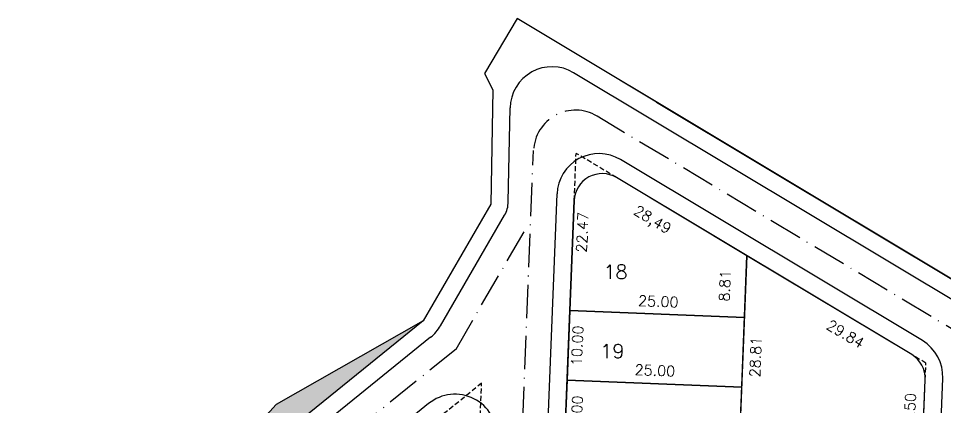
# Model space of a CAD drawing. Header units: millimetres. Extents: x 1794 to 8081, y 409 to 2272.
# Drawn here: x 5747 to 5879.6, y 1170.6 to 1226.1 of the extents above; entities that cross this region are included whole.
import ezdxf
from ezdxf.enums import TextEntityAlignment as Align

# ---------------------------------------------------------------- set-up
doc = ezdxf.new("R2010")
doc.units = ezdxf.units.MM
doc.linetypes.add('ACAD_ISO10W100', pattern=[18, 12, -3, 0, -3])
doc.linetypes.add('HIDDEN', pattern=[0.375, 0.25, -0.125])
for name, color, linetype in [('02 - EIXO VIA', 2, 'ACAD_ISO10W100'), ('03 - CALÇADA', 1, 'Continuous'), ('BOUNDARY LOTES', 2, 'Continuous'), ('boundary quadras', 232, 'Continuous'), ('COT', 8, 'Continuous'), ('DIMENSOES', 1, 'Continuous'), ('FAIXAS VERDES', 62, 'Continuous'), ('LOTES', 2, 'Continuous'), ('Poligonal', 3, 'Continuous'), ('PROJEÇÃO', 8, 'HIDDEN'), ('QUADRAS', 3, 'Continuous'), ('Texto Lotes', 31, 'Continuous')]:
    doc.layers.add(name, color=color, linetype=linetype)
doc.styles.add('arcad1', font='romans.shx')
doc.dimstyles.new('REGIS', dxfattribs={"dimtxt": 1.5, "dimasz": 0.12, "dimexe": 0, "dimexo": 0, "dimgap": 0, "dimtad": 0, "dimzin": 4, "dimdsep": 46, "dimtxsty": 'arcad1', "dimblk1": 'BOLA', "dimblk2": 'BOLA', "dimsah": 1, "dimcen": 0.12, "dimse1": 1, "dimse2": 1, "dimsd1": 1, "dimsd2": 1, "dimclrd": 256, "dimclre": 8, "dimclrt": 1, "dimadec": 0, "dimazin": 0, "dimtfac": 1.2, "dimtix": 1, "dimtmove": 2, "dimatfit": 3, "dimldrblk": 'BOLA', "dimfxl": 0, "dimfxlon": 1, "dimtvp": 2, "dimtolj": 1, "dimtzin": 4, "dimarcsym": 0})
doc.dimstyles.get("Standard").update_dxf_attribs({"dimtxt": 0.18, "dimasz": 0.18, "dimexe": 0.18, "dimexo": 0.0625, "dimgap": 0.09, "dimtad": 0, "dimtih": 1, "dimtoh": 1, "dimdec": 4, "dimzin": 0, "dimdsep": 46, "dimtxsty": 'Standard', "dimcen": 0.09, "dimadec": 0, "dimazin": 0, "dimtfac": 1, "dimtdec": 4, "dimtofl": 0, "dimtmove": 0, "dimatfit": 3, "dimfxl": 1, "dimtolj": 1, "dimtzin": 0, "dimarcsym": 0})

# ---------------------------------------------------------------- blocks, each defined once
blk = doc.blocks.new('*D7')
at = {"layer": 'Defpoints', "color": 0}
for p in [(5813.24, 1174.02), (5783.49, 1150.52), (5786.73, 1146.41)]:
    blk.add_point(p, dxfattribs=at)
at = {"layer": 'COT', "color": 1, "insert": (5799.75, 1160.52), "char_height": 1.5, "attachment_point": 5, "rotation": 38.3032, "style": 'arcad1'}
blk.add_mtext('\\A1;37.91', dxfattribs=at)
blk = doc.blocks.new('BOLA')
for p, q in [((-1, 0), (1, 0)), ((0, -1), (0, 1))]:
    blk.add_line(p, q)
blk.add_circle((0, 0), 0.3)
blk = doc.blocks.new('*D13')
at = {"layer": 'Defpoints', "color": 0}
for p in [(5851.2, 1192.23), (5876.8, 1176.89), (5871.72, 1168.41)]:
    blk.add_point(p, dxfattribs=at)
at = {"layer": 'COT', "color": 1, "insert": (5865.29, 1181.05), "char_height": 1.5, "attachment_point": 5, "rotation": 329.0679, "style": 'arcad1'}
blk.add_mtext('\\A1;29.84', dxfattribs=at)
blk = doc.blocks.new('*D14')
at = {"layer": 'Defpoints', "color": 0}
for p in [(5851.2, 1192.23), (5850.05, 1163.44), (5854.85, 1163.25)]:
    blk.add_point(p, dxfattribs=at)
at = {"layer": 'COT', "color": 1, "insert": (5852.43, 1177.76), "char_height": 1.5, "attachment_point": 5, "rotation": 87.719, "style": 'arcad1'}
blk.add_mtext('\\A1;28.81', dxfattribs=at)
blk = doc.blocks.new('*D441')
at = {"layer": 'Defpoints', "color": 0}
for p in [(5876.8, 1176.89), (5876.22, 1162.4), (5877.21, 1162.36)]:
    blk.add_point(p, dxfattribs=at)
at = {"layer": 'COT', "color": 1, "insert": (5874.5, 1169.72), "char_height": 1.5, "attachment_point": 5, "rotation": 87.719, "style": 'arcad1'}
blk.add_mtext('\\A1;14.50', dxfattribs=at)
blk = doc.blocks.new('*D452')
at = {"layer": 'Defpoints', "color": 0}
for p in [(5825.47, 1174.43), (5825.07, 1164.44), (5829.25, 1164.25)]:
    blk.add_point(p, dxfattribs=at)
at = {"layer": 'COT', "color": 1, "insert": (5826.84, 1169.36), "char_height": 1.5, "attachment_point": 5, "rotation": 87.4578, "style": 'arcad1'}
blk.add_mtext('\\A1;10.00', dxfattribs=at)
blk = doc.blocks.new('*D465')
at = {"layer": 'Defpoints', "color": 0}
for p in [(5825.47, 1174.43), (5850.41, 1172.35), (5850.45, 1173.43)]:
    blk.add_point(p, dxfattribs=at)
at = {"layer": 'COT', "color": 1, "insert": (5838.04, 1175.84), "char_height": 1.5, "attachment_point": 5, "rotation": 357.719, "style": 'arcad1'}
blk.add_mtext('\\A1;25.00', dxfattribs=at)
blk = doc.blocks.new('*D281')
at = {"layer": 'Defpoints', "color": 0}
for p in [(5851.2, 1192.23), (5851.2, 1192.23), (5850.85, 1183.43)]:
    blk.add_point(p, dxfattribs=at)
at = {"layer": 'COT', "color": 1, "insert": (5848.03, 1187.95), "char_height": 1.5, "attachment_point": 5, "rotation": 87.719, "style": 'arcad1'}
blk.add_mtext('\\A1;8.81', dxfattribs=at)
blk = doc.blocks.new('*D974')
at = {"layer": 'Defpoints', "color": 0}
for p in [(5825.87, 1184.42), (5830.14, 1184.23), (5825.47, 1174.43)]:
    blk.add_point(p, dxfattribs=at)
at = {"layer": 'COT', "color": 1, "insert": (5826.92, 1179.37), "char_height": 1.5, "attachment_point": 5, "rotation": 87.4578, "style": 'arcad1'}
blk.add_mtext('\\A1;10.00', dxfattribs=at)
blk = doc.blocks.new('*D282')
at = {"layer": 'Defpoints', "color": 0}
for p in [(5826.76, 1206.87), (5831.14, 1206.68), (5825.87, 1184.42)]:
    blk.add_point(p, dxfattribs=at)
at = {"layer": 'COT', "color": 1, "insert": (5827.64, 1195.59), "char_height": 1.5, "attachment_point": 5, "rotation": 87.4578, "style": 'arcad1'}
blk.add_mtext('\\A1;22.47', dxfattribs=at)
blk = doc.blocks.new('*D286')
at = {"layer": 'Defpoints', "color": 0}
for p in [(5825.87, 1182.07), (5850.89, 1182.2), (5850.85, 1181.07)]:
    blk.add_point(p, dxfattribs=at)
at = {"layer": 'COT', "color": 1, "insert": (5838.52, 1185.7), "char_height": 1.5, "attachment_point": 5, "rotation": 357.719, "style": 'arcad1'}
blk.add_mtext('\\A1;25.00', dxfattribs=at)
blk = doc.blocks.new('*D1147')
at = {"layer": 'Defpoints', "color": 0}
for p in [(5813.24, 1174.02), (5809.87, 1148.26), (5814.66, 1147.63)]:
    blk.add_point(p, dxfattribs=at)
at = {"layer": 'COT', "color": 1, "insert": (5811.41, 1160.64), "char_height": 1.5, "attachment_point": 5, "rotation": 82.5335, "style": 'arcad1'}
blk.add_mtext('\\A1;25,98', dxfattribs=at)
blk = doc.blocks.new('*D1255')
at = {"layer": 'Defpoints', "color": 0}
for p in [(5826.76, 1206.87), (5823.54, 1201.49), (5851.2, 1192.23)]:
    blk.add_point(p, dxfattribs=at)
at = {"layer": 'COT', "color": 1, "insert": (5837.59, 1197.23), "char_height": 1.5, "attachment_point": 5, "rotation": 329.0679, "style": 'arcad1'}
blk.add_mtext('\\A1;28,49', dxfattribs=at)

msp = doc.modelspace()

# ---------------------------------------------------------------- hatches: boundary and pattern name
at = {"layer": 'FAIXAS VERDES'}
h = msp.add_hatch(dxfattribs=at)
h.set_pattern_fill('AR-SAND', color=256, scale=0.1, style=0)
h.set_pattern_definition([(37.5, (5429.566, 999.8435), (-0.160003, 4.894132), [0, -3.8608, 0, -4.318, 0, -4.1275]), (7.5, (5429.566, 999.8435), (4.49523, 7.16825), [0, -2.0828, 0, -3.4798, 0, -1.3335]), (327.5, (5426.442, 999.8435), (7.909924, 0.01437), [0, -1.27, 0, -4.572, 0, -5.969]), (317.5, (5426.442, 999.8435), (7.63556, 2.22929), [0, -0.635, 0, -2.9972, 0, -3.429])])
h.paths.add_polyline_path([(5430.831, 1078.216), (5435.928, 1087.936), (5430.845, 1079.356), (5429.566, 1077.139)])
h.paths.add_polyline_path([(5597.245, 1009.396), (5597.066, 1009.337), (5601.377, 1010.616), (5607.012, 1012.218), (5612.684, 1013.759), (5617.596, 1015.036), (5621.128, 1015.921), (5629.087, 1017.817), (5637.922, 1019.761), (5648.108, 1021.797), (5655.347, 1023.11), (5661.35, 1024.117), (5668.226, 1025.177), (5676.97, 1026.386), (5686.913, 1027.57), (5693.659, 1028.258), (5703.184, 1029.074), (5713.015, 1029.724), (5719.569, 1030.05), (5731.268, 1030.418), (5741.91, 1030.515), (5742.543, 1030.672), (5743.302, 1030.978), (5744.205, 1031.63), (5745.076, 1032.86), (5745.431, 1034.356), (5749.498, 1136.448), (5749.921, 1138.085), (5750.981, 1139.401), (5787.931, 1169.251), (5804.87, 1182.936), (5783.871, 1170.98), (5771.611, 1157.563), (5763.136, 1151.215), (5752.529, 1147.246), (5742.436, 1146.753), (5742.349, 1137.394), (5734.92, 1114.509), (5711.119, 1097.126), (5662.121, 1088.101), (5636.086, 1087.947), (5604.026, 1093.668), (5565.586, 1113.949), (5550.552, 1131.127), (5537.457, 1134.461), (5527.958, 1130.108)])
edge = h.paths.add_edge_path()
edge.add_line((5569.236, 1000.087), (5564.38, 1001.877))
edge.add_arc((5567.863, 1003.844), 4, 209.44373, 290.07416)

# ---------------------------------------------------------------- linework, layer by layer
at = {"layer": '02 - EIXO VIA', "ltscale": 0.4}
for p, q in [((6090.437, 1055.975), (5829.753, 1212.19)), ((5813.036, 1015.528), (5820.674, 1207.282)), ((5809.58, 1178.899), (5819.825, 1196.548)), ((5809.58, 1178.899), (5755.555, 1135.254))]:
    msp.add_line(p, q, dxfattribs=at)
msp.add_arc((5826.669, 1207.043), 6, 59.06788, 177.71902, dxfattribs=at)
at = {"layer": '03 - CALÇADA'}
for p, q in [((6092.288, 1059.063), (5826.396, 1218.399)), ((5817.057, 1199.951), (5817.313, 1213.366)), ((5876.302, 1180.099), (5833.109, 1205.982)), ((5817.117, 1027.551), (5824.029, 1201.074)), ((5807.357, 1182.24), (5816.517, 1198.019)), ((5805.938, 1180.585), (5754.14, 1138.738)), ((5872.964, 1017.833), (5879.213, 1174.713)), ((5805.669, 1171.111), (5761.204, 1135.189))]:
    msp.add_line(p, q, dxfattribs=at)
for centre, radius, start, end in [((5823.312, 1213.252), 6, 59.06788, 178.90729), ((5830.024, 1200.836), 6, 59.06788, 177.71902), ((5813.058, 1200.027), 4, 329.86445, 358.90729), ((5802.168, 1185.252), 6, 308.93345, 329.86445), ((5873.218, 1174.952), 6, 357.71902, 59.06788), ((5809.439, 1166.444), 6, 357.71902, 128.93345)]:
    msp.add_arc(centre, radius, start, end, dxfattribs=at)
at = {"layer": 'BOUNDARY LOTES'}
for points in [[(5851.199, 1192.227), (5832.547, 1203.405, 0.5695294), (5826.494, 1200.133), (5825.868, 1184.42), (5850.848, 1183.425)], [(5876.703, 1174.516, 0.2742673), (5874.763, 1178.107), (5851.199, 1192.227), (5850.052, 1163.441), (5876.221, 1162.399)]]:
    msp.add_lwpolyline(points, format="xyb", close=True, dxfattribs=at)
for points in [[(5850.848, 1183.425), (5825.868, 1184.42), (5825.47, 1174.428), (5850.45, 1173.433)], [(5850.45, 1173.433), (5825.47, 1174.428), (5825.072, 1164.436), (5850.052, 1163.441)]]:
    msp.add_lwpolyline(points, close=True, dxfattribs=at)
at = {"layer": 'boundary quadras'}
msp.add_lwpolyline([(5876.703, 1174.516, 0.2742673), (5874.763, 1178.107), (5832.547, 1203.405, 0.5695294), (5826.494, 1200.133), (5819.692, 1029.382, -0.0256727), (5870.497, 1018.702)], format="xyb", close=True, dxfattribs=at)
at = {"layer": 'DIMENSOES'}
for p, q in [((5838.263, 1214.202), (5904.454, 1174.537)), ((5804.87, 1182.936), (5804.87, 1182.936))]:
    msp.add_line(p, q, dxfattribs=at)
at = {"layer": 'LOTES'}
for p, q in [((5845.674, 1053.528), (5851.199, 1192.227)), ((5825.868, 1184.42), (5850.848, 1183.425)), ((5825.47, 1174.428), (5850.45, 1173.433))]:
    msp.add_line(p, q, dxfattribs=at)
at = {"layer": 'Poligonal', "color": 7}
for p, q in [((5818.342, 1226.139), (5813.646, 1218.303)), ((6092.269, 1061.989), (5818.342, 1226.139)), ((5813.646, 1218.303), (5814.861, 1215.929)), ((5814.861, 1215.929), (5814.55, 1199.61)), ((5814.55, 1199.61), (5804.87, 1182.936)), ((5804.87, 1182.936), (5783.871, 1170.98)), ((5783.871, 1170.98), (5771.611, 1157.563))]:
    msp.add_line(p, q, dxfattribs=at)
at = {"layer": 'Poligonal'}
for p, q in [((5838.263, 1214.202), (5833.023, 1217.342)), ((5838.263, 1214.202), (5833.023, 1217.342)), ((5874.763, 1178.107), (5832.547, 1203.405)), ((5874.763, 1178.107), (5832.547, 1203.405))]:
    msp.add_line(p, q, dxfattribs=at)
for centre, start, end in [((5830.49, 1199.973), 59.06788, 177.71902), ((5830.49, 1199.973), 59.06788, 177.71902), ((5872.706, 1174.676), 357.71902, 59.06788), ((5872.706, 1174.676), 357.71902, 59.06788)]:
    msp.add_arc(centre, 4, start, end, dxfattribs=at)
at = {"layer": 'PROJEÇÃO', "ltscale": 2.8}
for p, q in [((5826.494, 1200.133), (5826.762, 1206.871)), ((5832.547, 1203.405), (5826.762, 1206.871)), ((5876.798, 1176.887), (5874.763, 1178.107)), ((5876.703, 1174.516), (5876.798, 1176.887)), ((5813.244, 1174.017), (5806.382, 1168.473)), ((5812.893, 1165.203), (5813.244, 1174.017))]:
    msp.add_line(p, q, dxfattribs=at)
at = {"layer": 'QUADRAS'}
for p, q in [((5819.633, 1027.893), (5826.494, 1200.133)), ((5804.87, 1182.936), (5750.981, 1139.401)), ((5870.491, 1018.551), (5876.703, 1174.516))]:
    msp.add_line(p, q, dxfattribs=at)

# ---------------------------------------------------------------- texts
at = {"layer": 'Texto Lotes', "style": 'arcad1'}
for s, p in [('18', (5832.4, 1189.957)), ('19', (5831.948, 1178.603))]:
    msp.add_text(s, height=2, dxfattribs=at).set_placement(p, align=Align.MIDDLE_CENTER)

# ---------------------------------------------------------------- dimensions: what is measured, and where the dimension line sits
at = {"layer": 'COT'}
dim = msp.add_aligned_dim(p1=(5851.199, 1192.227), p2=(5826.762, 1206.871), distance=6.27, dimstyle='REGIS', override={"dimdsep": 44}, dxfattribs=at)
dim.commit()
dim.dimension.update_dxf_attribs({"geometry": '*D1255', "text_midpoint": (5837.593, 1197.234)})
dim = msp.add_linear_dim(base=(5831.135, 1206.677), p1=(5825.868, 1184.42), p2=(5826.762, 1206.871), angle=87.45776, dimstyle='REGIS', dxfattribs=at)
dim.commit()
dim.dimension.update_dxf_attribs({"geometry": '*D282', "text_midpoint": (5827.64, 1195.587)})
for p1, p2, distance, picture, middle in [((5850.848, 1183.425), (5851.199, 1192.227), 0, '*D281', (5848.026, 1187.946)), ((5851.199, 1192.227), (5850.052, 1163.441), 4.807, '*D14', (5852.431, 1177.762)), ((5825.868, 1182.068), (5850.848, 1181.073), 1.13, '*D286', (5838.522, 1185.697)), ((5825.47, 1174.428), (5850.45, 1173.433), -1.087, '*D465', (5838.036, 1175.842)), ((5876.798, 1176.887), (5876.221, 1162.399), 0.992, '*D441', (5874.503, 1169.723)), ((5813.244, 1174.017), (5783.491, 1150.517), 5.232, '*D7', (5799.751, 1160.515))]:
    dim = msp.add_aligned_dim(p1=p1, p2=p2, distance=distance, dimstyle='REGIS', dxfattribs=at)
    dim.commit()
    dim.dimension.update_dxf_attribs({"geometry": picture, "text_midpoint": middle})
for base, p1, p2, angle, picture, middle in [((5871.715, 1168.405), (5851.199, 1192.227), (5876.798, 1176.887), 149.06788, '*D13', (5865.286, 1181.047)), ((5829.252, 1164.251), (5825.47, 1174.428), (5825.072, 1164.436), 87.45776, '*D452', (5826.843, 1169.363))]:
    dim = msp.add_linear_dim(base=base, p1=p1, p2=p2, angle=angle, dimstyle='REGIS', dxfattribs=at)
    dim.commit()
    dim.dimension.update_dxf_attribs({"geometry": picture, "text_midpoint": middle, "dimtype": 160})
dim = msp.add_linear_dim(base=(5830.139, 1184.231), p1=(5825.47, 1174.428), p2=(5825.868, 1184.42), angle=87.45776, dimstyle='Standard', override={"dimtxt": 1.5, "dimasz": 0.12, "dimexe": 0, "dimexo": 0, "dimgap": 0, "dimtih": 0, "dimtoh": 0, "dimdec": 2, "dimzin": 4, "dimtxsty": 'arcad1', "dimblk1": 'BOLA', "dimblk2": 'BOLA', "dimsah": 1, "dimcen": 0.12, "dimse1": 1, "dimse2": 1, "dimsd1": 1, "dimsd2": 1, "dimclrd": 256, "dimclre": 8, "dimclrt": 1, "dimtfac": 1.2, "dimtdec": 2, "dimtix": 1, "dimtofl": 1, "dimtmove": 2, "dimldrblk": 'BOLA', "dimfxl": 0, "dimfxlon": 1, "dimtvp": 2, "dimtzin": 4}, dxfattribs=at)
dim.commit()
dim.dimension.update_dxf_attribs({"geometry": '*D974', "text_midpoint": (5826.92, 1179.369)})
dim = msp.add_linear_dim(base=(5814.655, 1147.63), p1=(5813.244, 1174.017), p2=(5809.868, 1148.257), angle=262.53352, dimstyle='REGIS', override={"dimdsep": 44}, dxfattribs=at)
dim.commit()
dim.dimension.update_dxf_attribs({"geometry": '*D1147', "text_midpoint": (5811.413, 1160.641), "dimtype": 161})

doc.saveas('drawing.dxf')
